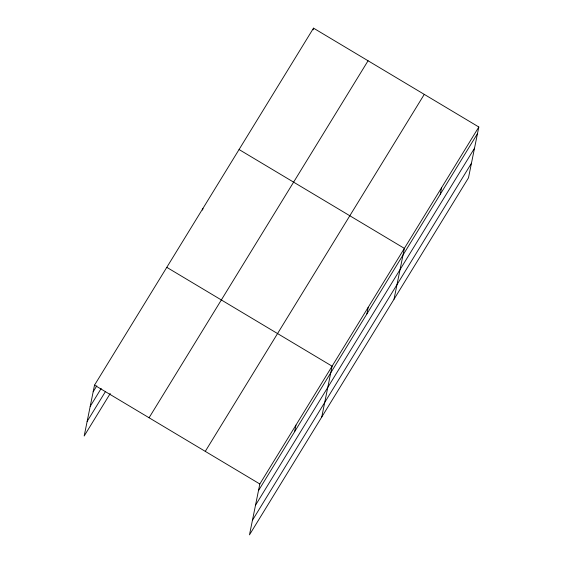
<?xml version="1.0" encoding="UTF-8"?>
<svg xmlns="http://www.w3.org/2000/svg" width="563" height="563" viewBox="0 0 563 563"><rect width="100%" height="100%" fill="white"/><g stroke="black" fill="none" stroke-linecap="round" stroke-linejoin="round"><path stroke-width="0.84" d="M478.824 126.999L259.832 483.99L249.479 534.85L468.479 177.859L478.824 126.999L313.521 28.15L94.521 385.141L84.176 436.001L110.242 393.502M202.589 210.09L202.926 208.43M313.183 29.811L313.521 28.15M294.611 431.722L295.962 425.086M321.747 417.042L332.1 366.182L166.789 267.334M366.886 313.915L368.23 307.278M394.023 299.234L404.368 248.374L239.057 149.526M440.245 194.326L441.596 187.683M93.169 391.778L96.829 385.817M90.2 406.373L101.178 388.477M87.138 421.413L105.436 391.588M149.075 417.76L368.068 60.769M205.277 451.371L424.277 94.38M258.48 490.626L477.48 133.635M255.511 505.222L474.51 148.231M252.449 520.254L471.449 163.263M94.521 385.141L259.832 483.99"/></g></svg>
